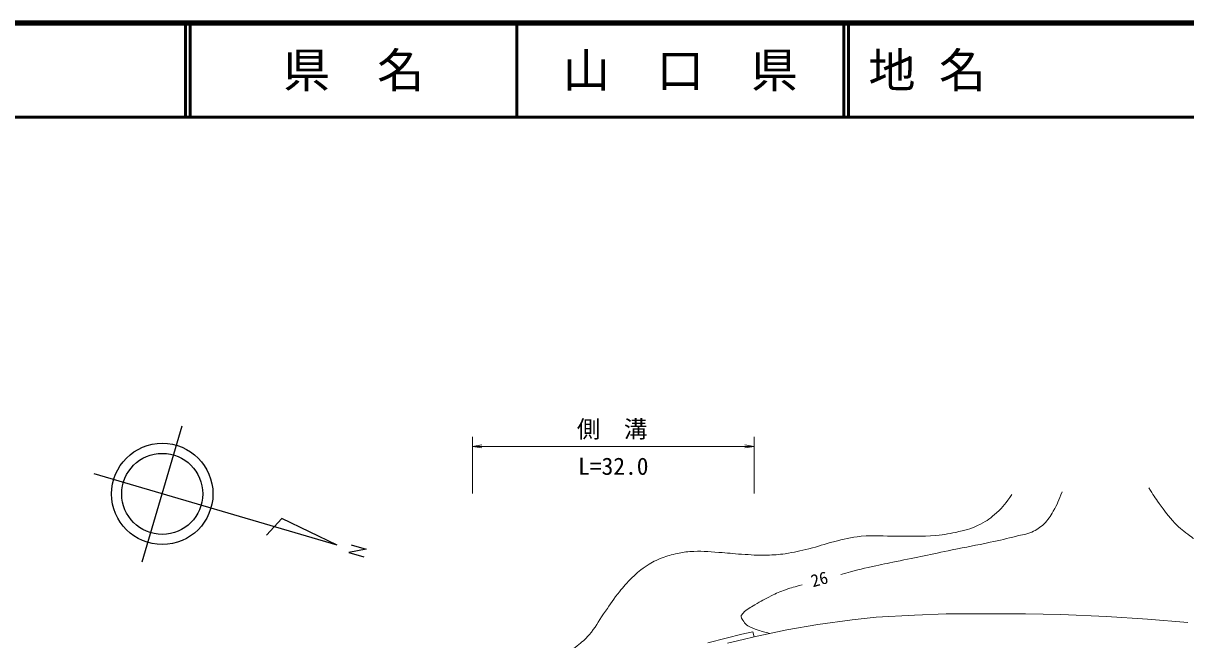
# Model space of a CAD drawing. Units: millimetres, scale not verified. Extents: x 40000 to 680000, y 20000 to 380000.
# Drawn here: x 280496 to 404120, y 314429 to 380000 of the extents above; entities that cross this region are included whole.
import ezdxf
from ezdxf.enums import TextEntityAlignment as Align

# ---------------------------------------------------------------- set-up
doc = ezdxf.new("R2010")
doc.units = ezdxf.units.MM
doc.header["$LTSCALE"] = 1000
for name, color, linetype, lineweight in [('M-BMK-SRVR', 3, 'Continuous', 25), ('M-STR-HTXT', 7, 'Continuous', 13), ('M-TTL', 2, 'Continuous', 140), ('M-TTL-LINE', 7, 'Continuous', 50), ('M-WORK', 1, 'Continuous', 13)]:
    doc.layers.add(name, color=color, linetype=linetype, lineweight=lineweight)
doc.layers.add('M-TTL-TXT', color=7, linetype='Continuous')
doc.styles.add('ＭＳ ゴシック', font='')
doc.styles.get('ＭＳ ゴシック').set_extended_font_data('MS Gothic')

# ---------------------------------------------------------------- blocks, each defined once
blk = doc.blocks.new('open_arrow')
at = {"color": 0, "linetype": 'Continuous', "lineweight": -2}
blk.add_lwpolyline([(7.5, 1.25), (0, 0), (7.5, -1.25)], dxfattribs=at)

msp = doc.modelspace()

# ---------------------------------------------------------------- linework, layer by layer
at = {"layer": 'M-BMK-SRVR'}
for p, q in [((293156, 322703), (297406, 337175)), ((313887, 324473), (288045, 332064)), ((307989, 327329), (306348, 325565)), ((313887, 324473), (307989, 327329)), ((316960, 324061), (315117, 323703)), ((315365, 324529), (316960, 324061)), ((315117, 323703), (316721, 323241))]:
    msp.add_line(p, q, dxfattribs=at)
for radius in [5387, 4309]:
    msp.add_circle((295281, 329939), radius, dxfattribs=at)
at = {"layer": 'M-STR-HTXT'}
for p, q in [((328262, 330000), (328262, 336000)), ((358225, 330000), (358225, 336000)), ((328262, 335000), (358225, 335000))]:
    msp.add_line(p, q, dxfattribs=at)
at = {"layer": 'M-TTL'}
msp.add_line((680000, 380000), (40000, 380000), dxfattribs=at)
at = {"layer": 'M-TTL-LINE'}
for p, q in [((297750, 380000), (297750, 370000)), ((298250, 380000), (298250, 370000)), ((333000, 380000), (333000, 370000)), ((367750, 380000), (367750, 370000)), ((368250, 380000), (368250, 370000)), ((40000, 370000), (680000, 370000))]:
    msp.add_line(p, q, dxfattribs=at)
at = {"layer": 'M-WORK'}
for p, q in [((364983, 316040), (368658, 316536)), ((368658, 316536), (371180, 316814)), ((371180, 316814), (375291, 317053)), ((375291, 317053), (378648, 317192)), ((378648, 317192), (387068, 317192)), ((387068, 317192), (390822, 317112)), ((390822, 317112), (395708, 316894)), ((395708, 316894), (400057, 316635)), ((400057, 316635), (404347, 316258)), ((356920, 315006), (358099, 315284)), ((358099, 315284), (358225, 314749)), ((358225, 314749), (361706, 315484)), ((361706, 315484), (364983, 316040)), ((353285, 314087), (355244, 314607)), ((355244, 314607), (356920, 315006)), ((355378, 314073), (357047, 314471)), ((357047, 314471), (358225, 314749))]:
    msp.add_line(p, q, dxfattribs=at)
for points, knots in [([(367423, 321378), (369050, 321811), (369484, 321934), (370819, 322232), (371793, 322450), (372344, 322547), (373321, 322749), (375649, 323229), (376951, 323505), (379279, 323980), (380861, 324303), (381753, 324457), (383331, 324794), (384422, 325028), (385029, 325179), (386112, 325450), (386751, 325609), (387135, 325627), (387740, 325886), (388296, 326125), (388590, 326327), (389031, 326740), (389513, 327193), (389677, 327548), (390024, 328111), (390490, 328867), (390599, 329202), (390977, 330176)], [0, 0, 0, 0, 1, 1, 1, 2, 2, 2, 3, 3, 3, 4, 4, 4, 5, 5, 5, 6, 6, 6, 7, 7, 7, 8, 8, 8, 9, 9, 9, 9]), ([(400181, 330589), (400683, 329790), (400832, 329566), (401284, 328935), (401898, 328077), (402236, 327583), (402971, 326827), (403537, 326243), (403900, 325957), (404560, 325481), (405037, 325136), (405312, 324946), (405841, 324686), (406694, 324267), (407213, 324121), (408111, 323811), (409127, 323459), (409727, 323363), (410754, 323049), (412001, 322667), (412700, 322452), (413933, 322027), (415336, 321542), (416097, 321200), (417500, 320713), (418753, 320279), (419478, 320105), (420727, 319659), (421891, 319245), (422524, 318964), (423679, 318524), (424823, 318088), (425477, 317879), (426614, 317422), (427195, 317187), (427563, 317130), (428089, 316789), (428596, 316461), (428909, 316284), (429289, 315816), (429605, 315428), (429709, 315227), (429938, 314713)], [0, 0, 0, 0, 1, 1, 1, 2, 2, 2, 3, 3, 3, 4, 4, 4, 5, 5, 5, 6, 6, 6, 7, 7, 7, 8, 8, 8, 9, 9, 9, 10, 10, 10, 11, 11, 11, 12, 12, 12, 13, 13, 13, 14, 14, 14, 14]), ([(328667, 305250), (328458, 305369), (328350, 305418), (328223, 305598), (328131, 305729), (328064, 305810), (328051, 305969), (328021, 306314), (328095, 306527), (328263, 306829), (328527, 307306), (328721, 307560), (329123, 307928), (329608, 308373), (329923, 308574), (330474, 308935), (331282, 309464), (331748, 309745), (332605, 310192), (333658, 310742), (334294, 310954), (335359, 311477), (336311, 311943), (336851, 312193), (337769, 312721), (338421, 313096), (338792, 313305), (339385, 313767), (339924, 314189), (340222, 314441), (340669, 314959), (341358, 315757), (341613, 316307), (342218, 317170), (342802, 318003), (343089, 318500), (343714, 319302), (344206, 319932), (344489, 320283), (345051, 320851), (345624, 321430), (345967, 321742), (346640, 322202), (347223, 322599), (347576, 322795), (348229, 323062), (348840, 323311), (349204, 323396), (349844, 323552), (350430, 323695), (350766, 323756), (351367, 323804), (352579, 323900), (353264, 323782), (354479, 323724), (355419, 323679), (355941, 323578), (356882, 323526), (357928, 323467), (358515, 323396), (359563, 323426), (360333, 323448), (360767, 323473), (361529, 323585), (362524, 323731), (363074, 323866), (364051, 324102), (365087, 324351), (365636, 324610), (366673, 324856), (367804, 325125), (368435, 325322), (369592, 325432), (371075, 325573), (371916, 325433), (373406, 325452), (375027, 325473), (375942, 325383), (377557, 325531), (378519, 325620), (379059, 325707), (379999, 325929), (380919, 326146), (381446, 326287), (382283, 326723), (383015, 327104), (383395, 327387), (384011, 327935), (384749, 328589), (384973, 328947), (385620, 329881)], [0, 0, 0, 0, 1, 1, 1, 2, 2, 2, 3, 3, 3, 4, 4, 4, 5, 5, 5, 6, 6, 6, 7, 7, 7, 8, 8, 8, 9, 9, 9, 10, 10, 10, 11, 11, 11, 12, 12, 12, 13, 13, 13, 14, 14, 14, 15, 15, 15, 16, 16, 16, 17, 17, 17, 18, 18, 18, 19, 19, 19, 20, 20, 20, 21, 21, 21, 22, 22, 22, 23, 23, 23, 24, 24, 24, 25, 25, 25, 26, 26, 26, 27, 27, 27, 28, 28, 28, 29, 29, 29, 30, 30, 30, 30]), ([(359868, 315096), (359285, 315247), (359113, 315290), (358644, 315460), (358209, 315617), (357930, 315651), (357552, 315916), (357350, 316058), (357253, 316169), (357115, 316373), (356987, 316563), (356860, 316662), (356837, 316890), (356820, 317059), (356941, 317141), (357055, 317267), (357458, 317707), (357797, 317831), (358307, 318141), (358965, 318542), (359344, 318752), (360035, 319094), (360617, 319383), (360954, 319526), (361564, 319750), (362232, 319994), (362481, 320054), (363312, 320266)], [0, 0, 0, 0, 1, 1, 1, 2, 2, 2, 3, 3, 3, 4, 4, 4, 5, 5, 5, 6, 6, 6, 7, 7, 7, 8, 8, 8, 9, 9, 9, 9])]:
    msp.add_open_spline(points, degree=3, knots=knots, dxfattribs=at)

# ---------------------------------------------------------------- block references
at = {"layer": 'M-STR-HTXT', "xscale": 133, "yscale": 133}
msp.add_blockref('open_arrow', (328262, 335000), dxfattribs=at)
at = {"layer": 'M-STR-HTXT', "xscale": 133, "yscale": 133, "rotation": 180}
msp.add_blockref('open_arrow', (358225, 335000), dxfattribs=at)

# ---------------------------------------------------------------- texts
at = {"layer": 'M-STR-HTXT', "style": 'ＭＳ ゴシック'}
msp.add_text('側\u3000溝', height=1833, dxfattribs=at).set_placement((343120, 336838), align=Align.MIDDLE_CENTER)
msp.add_text('L=32.0', height=1833, dxfattribs=at).set_placement((343244, 331422), align=Align.BOTTOM_CENTER)
at = {"layer": 'M-TTL-TXT', "style": 'ＭＳ ゴシック'}
for s, p in [('県\u3000名', (315625, 375000)), ('山\u3000口\u3000県', (350375, 375000))]:
    msp.add_text(s, height=3666, dxfattribs=at).set_placement(p, align=Align.MIDDLE_CENTER)
msp.add_text('地 名', height=3666, dxfattribs=at).set_placement((370380, 375000), align=Align.MIDDLE_LEFT)
at = {"layer": 'M-WORK', "style": 'ＭＳ ゴシック'}
msp.add_text('26', height=1320, rotation=15.138, dxfattribs=at).set_placement((365158, 320877), align=Align.MIDDLE_CENTER)

doc.saveas('drawing.dxf')
